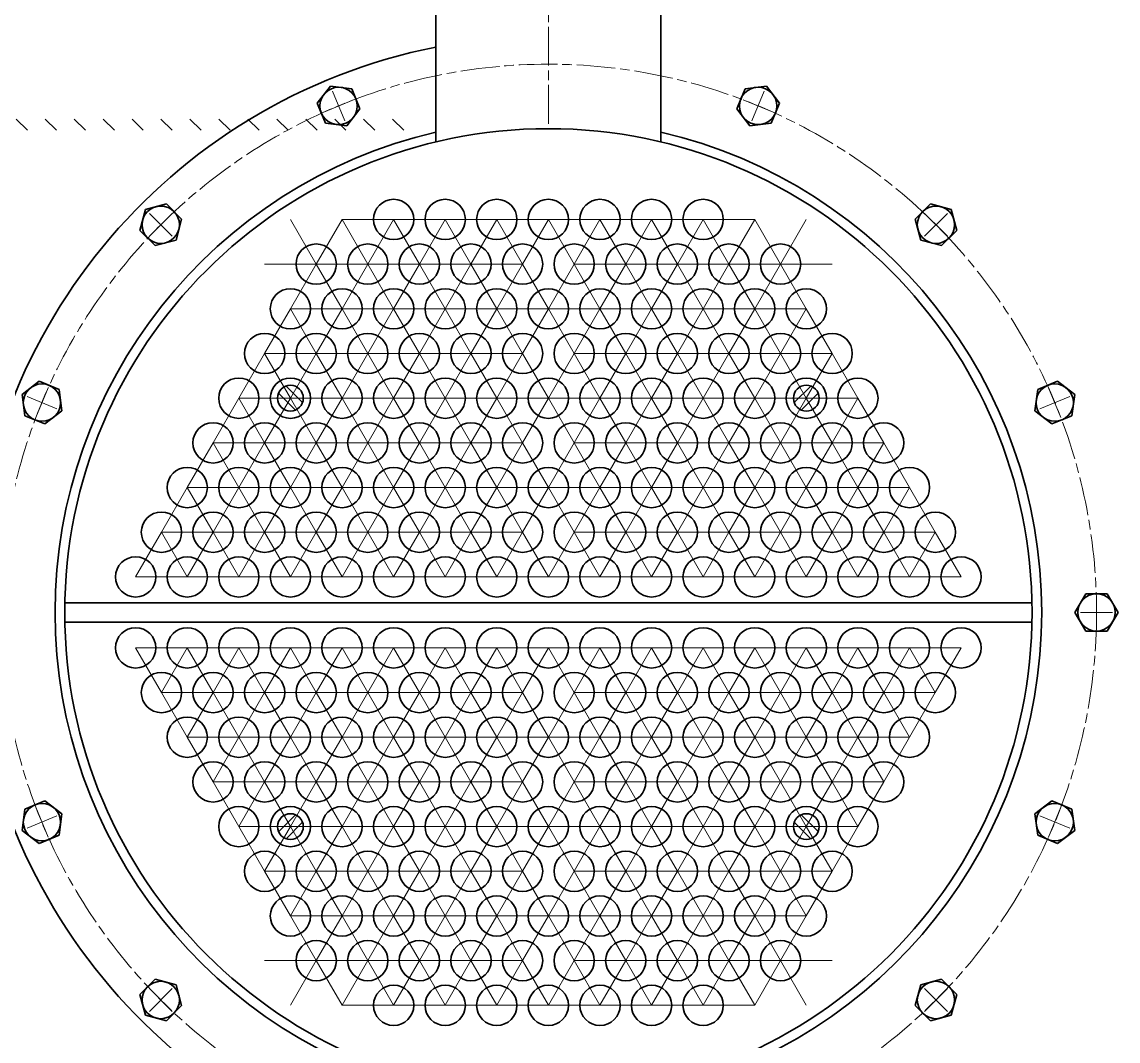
# Model space of a CAD drawing. Header units: millimetres. Extents: x 808 to 6798, y 610 to 4810.
# Drawn here: x 4549 to 5229, y 3587 to 4219 of the extents above; entities that cross this region are included whole.
import ezdxf

# ---------------------------------------------------------------- set-up
doc = ezdxf.new("R2010")
doc.units = ezdxf.units.MM
doc.linetypes.add('ACAD_ISO08W100', pattern=[36, 24, -3, 6, -3])
for name, color, linetype, lineweight in [('中心线', 7, 'ACAD_ISO08W100', 15), ('剖面线', 7, 'Continuous', 15), ('粗实线', 7, 'Continuous', 35), ('细实线', 1, 'Continuous', 9)]:
    doc.layers.add(name, color=color, linetype=linetype, lineweight=lineweight)

msp = doc.modelspace()

# ---------------------------------------------------------------- hatches: boundary and pattern name
at = {"layer": '剖面线'}
h = msp.add_hatch(dxfattribs=at)
h.set_pattern_fill('ANSI31', color=256, scale=4, style=0)
h.set_pattern_definition([(135, (6113.852, -1737.78), (8.980256, 8.980256), [])])
edge = h.paths.add_edge_path()
edge.add_line((4788.00218, 4159.22015), (3725.44538, 4159.22015))
edge.add_line((2084.85218, 4159.22015), (2084.85218, 4152.22015))
edge.add_line((2047.85218, 4152.22015), (2208.50058, 4152.22015))
edge.add_line((4788.00218, 4152.22015), (4788.00218, 4159.22015))
h = msp.add_hatch(dxfattribs=at)
h.set_pattern_fill('ANSI31', color=256, scale=2, style=0)
h.set_pattern_definition([(315, (2608.779, 5379.1214), (-4.490128, -4.490128), [])])
edge = h.paths.add_edge_path()
edge.add_arc((4715.46319, 3986.07137), 8, 0, 360)
h = msp.add_hatch(dxfattribs=at)
h.set_pattern_fill('ANSI31', color=256, scale=2, style=0)
h.set_pattern_definition([(225, (7142.147, 5379.1214), (4.490128, -4.490128), [])])
edge = h.paths.add_edge_path()
edge.add_arc((5035.46319, 3986.07137), 8, 0, 360)
h = msp.add_hatch(dxfattribs=at)
h.set_pattern_fill('ANSI31', color=256, scale=2, style=0)
h.set_pattern_definition([(45, (2608.779, 2327.319), (-4.490128, 4.490128), [])])
edge = h.paths.add_edge_path()
edge.add_arc((4715.46319, 3720.36886), 8, 0, 360)
h = msp.add_hatch(dxfattribs=at)
h.set_pattern_fill('ANSI31', color=256, scale=2, style=0)
h.set_pattern_definition([(135, (7142.147, 2327.319), (4.490128, 4.490128), [])])
edge = h.paths.add_edge_path()
edge.add_arc((5035.46319, 3720.36886), 8, 0, 360)

# ---------------------------------------------------------------- linework, layer by layer
at = {"layer": '中心线'}
for p, q in [((4875.46319, 4360.32007), (4875.46319, 4153.22012)), ((4741.52399, 4176.57795), (4749.17766, 4158.10036)), ((4741.52399, 4176.57795), (4749.17766, 4158.10036)), ((5009.40239, 4176.57795), (5001.74872, 4158.10036)), ((5009.40239, 4176.57795), (5001.74872, 4158.10036)), ((4754.58962, 4171.16599), (4736.11203, 4163.51232)), ((4754.58962, 4171.16599), (4736.11203, 4163.51232)), ((5014.81435, 4163.51232), (4996.33676, 4171.16599)), ((5014.81435, 4163.51232), (4996.33676, 4171.16599)), ((4627.97581, 4100.70749), (4642.11795, 4086.56535)), ((4642.11795, 4100.70749), (4627.97581, 4086.56535)), ((4627.97581, 4100.70749), (4642.11795, 4086.56535)), ((4642.11795, 4100.70749), (4627.97581, 4086.56535)), ((5122.95056, 4100.70749), (5108.80843, 4086.56535)), ((5122.95056, 4086.56535), (5108.80843, 4100.70749)), ((5122.95056, 4100.70749), (5108.80843, 4086.56535)), ((5122.95056, 4086.56535), (5108.80843, 4100.70749)), ((4565.17098, 3992.57128), (4557.51731, 3974.09369)), ((4565.17098, 3992.57128), (4557.51731, 3974.09369)), ((5193.40906, 3974.09369), (5185.75539, 3992.57128)), ((5193.40906, 3974.09369), (5185.75539, 3992.57128)), ((4552.10535, 3987.15932), (4570.58294, 3979.50565)), ((4552.10535, 3987.15932), (4570.58294, 3979.50565)), ((5198.82102, 3987.15932), (5180.34343, 3979.50565)), ((5198.82102, 3987.15932), (5180.34343, 3979.50565)), ((5215.46319, 3843.22012), (5215.46319, 3863.22012)), ((5215.46319, 3843.22012), (5215.46319, 3863.22012)), ((5225.46319, 3853.22012), (5205.46319, 3853.22012)), ((5225.46319, 3853.22012), (5205.46319, 3853.22012)), ((4552.10535, 3719.28092), (4570.58294, 3726.93458)), ((4552.10535, 3719.28092), (4570.58294, 3726.93458)), ((4557.51731, 3732.34654), (4565.17098, 3713.86895)), ((4557.51731, 3732.34654), (4565.17098, 3713.86895)), ((5198.82102, 3719.28092), (5180.34343, 3726.93458)), ((5198.82102, 3719.28092), (5180.34343, 3726.93458)), ((5185.75539, 3713.86895), (5193.40906, 3732.34654)), ((5185.75539, 3713.86895), (5193.40906, 3732.34654)), ((4627.97581, 3605.73274), (4642.11795, 3619.87488)), ((4627.97581, 3619.87488), (4642.11795, 3605.73274)), ((4627.97581, 3605.73274), (4642.11795, 3619.87488)), ((4627.97581, 3619.87488), (4642.11795, 3605.73274)), ((5122.95056, 3605.73274), (5108.80843, 3619.87488)), ((5108.80843, 3605.73274), (5122.95056, 3619.87488)), ((5122.95056, 3605.73274), (5108.80843, 3619.87488)), ((5108.80843, 3605.73274), (5122.95056, 3619.87488))]:
    msp.add_line(p, q, dxfattribs=at)
msp.add_circle((4875.46319, 3853.22012), 340, dxfattribs=at)
at = {"layer": '粗实线'}
for p, q in [((4805.61319, 4339.22012), (4805.61319, 4144.97511)), ((4945.31319, 4144.97511), (4945.31319, 4339.22012)), ((4740.23243, 4179.69605), (4732.09025, 4169.08495)), ((4740.23243, 4179.69605), (4732.09025, 4169.08495)), ((4753.49301, 4177.95026), (4740.23243, 4179.69605)), ((4753.49301, 4177.95026), (4740.23243, 4179.69605)), ((4758.6114, 4165.59337), (4753.49301, 4177.95026)), ((4758.6114, 4165.59337), (4753.49301, 4177.95026)), ((4997.43337, 4177.95026), (4992.31498, 4165.59337)), ((4997.43337, 4177.95026), (4992.31498, 4165.59337)), ((5010.69395, 4179.69605), (4997.43337, 4177.95026)), ((5010.69395, 4179.69605), (4997.43337, 4177.95026)), ((5018.83613, 4169.08495), (5010.69395, 4179.69605)), ((5018.83613, 4169.08495), (5010.69395, 4179.69605)), ((4732.09025, 4169.08495), (4737.20864, 4156.72806)), ((4732.09025, 4169.08495), (4737.20864, 4156.72806)), ((5013.71774, 4156.72806), (5018.83613, 4169.08495)), ((5013.71774, 4156.72806), (5018.83613, 4169.08495)), ((4750.46921, 4154.98227), (4758.6114, 4165.59337)), ((4750.46921, 4154.98227), (4758.6114, 4165.59337)), ((4992.31498, 4165.59337), (5000.45716, 4154.98227)), ((4992.31498, 4165.59337), (5000.45716, 4154.98227)), ((4737.20864, 4156.72806), (4750.46921, 4154.98227)), ((4737.20864, 4156.72806), (4750.46921, 4154.98227)), ((5000.45716, 4154.98227), (5013.71774, 4156.72806)), ((5000.45716, 4154.98227), (5013.71774, 4156.72806)), ((4625.58933, 4103.09398), (4622.12762, 4090.17472)), ((4625.58933, 4103.09398), (4622.12762, 4090.17472)), ((4638.50859, 4106.55568), (4625.58933, 4103.09398)), ((4638.50859, 4106.55568), (4625.58933, 4103.09398)), ((4647.96614, 4097.09813), (4638.50859, 4106.55568)), ((4647.96614, 4097.09813), (4638.50859, 4106.55568)), ((5112.41779, 4106.55568), (5102.96024, 4097.09813)), ((5112.41779, 4106.55568), (5102.96024, 4097.09813)), ((5125.33705, 4103.09398), (5112.41779, 4106.55568)), ((5125.33705, 4103.09398), (5112.41779, 4106.55568)), ((5128.79875, 4090.17472), (5125.33705, 4103.09398)), ((5128.79875, 4090.17472), (5125.33705, 4103.09398)), ((4644.50444, 4084.17887), (4647.96614, 4097.09813)), ((4644.50444, 4084.17887), (4647.96614, 4097.09813)), ((5102.96024, 4097.09813), (5106.42194, 4084.17887)), ((5102.96024, 4097.09813), (5106.42194, 4084.17887)), ((4622.12762, 4090.17472), (4631.58518, 4080.71716)), ((4622.12762, 4090.17472), (4631.58518, 4080.71716)), ((5119.3412, 4080.71716), (5128.79875, 4090.17472)), ((5119.3412, 4080.71716), (5128.79875, 4090.17472)), ((4631.58518, 4080.71716), (4644.50444, 4084.17887)), ((4631.58518, 4080.71716), (4644.50444, 4084.17887)), ((5106.42194, 4084.17887), (5119.3412, 4080.71716)), ((5106.42194, 4084.17887), (5119.3412, 4080.71716)), ((4559.59836, 3996.59306), (4548.98726, 3988.45087)), ((4559.59836, 3996.59306), (4548.98726, 3988.45087)), ((4571.95525, 3991.47467), (4559.59836, 3996.59306)), ((4571.95525, 3991.47467), (4559.59836, 3996.59306)), ((4573.70104, 3978.21409), (4571.95525, 3991.47467)), ((4573.70104, 3978.21409), (4571.95525, 3991.47467)), ((5178.97113, 3991.47467), (5177.22534, 3978.21409)), ((5178.97113, 3991.47467), (5177.22534, 3978.21409)), ((5191.32802, 3996.59306), (5178.97113, 3991.47467)), ((5191.32802, 3996.59306), (5178.97113, 3991.47467)), ((5201.93912, 3988.45087), (5191.32802, 3996.59306)), ((5201.93912, 3988.45087), (5191.32802, 3996.59306)), ((4548.98726, 3988.45087), (4550.73305, 3975.1903)), ((4548.98726, 3988.45087), (4550.73305, 3975.1903)), ((5200.19333, 3975.1903), (5201.93912, 3988.45087)), ((5200.19333, 3975.1903), (5201.93912, 3988.45087)), ((4563.08993, 3970.07191), (4573.70104, 3978.21409)), ((4563.08993, 3970.07191), (4573.70104, 3978.21409)), ((5177.22534, 3978.21409), (5187.83644, 3970.07191)), ((5177.22534, 3978.21409), (5187.83644, 3970.07191)), ((4550.73305, 3975.1903), (4563.08993, 3970.07191)), ((4550.73305, 3975.1903), (4563.08993, 3970.07191)), ((5187.83644, 3970.07191), (5200.19333, 3975.1903)), ((5187.83644, 3970.07191), (5200.19333, 3975.1903)), ((5208.77569, 3864.80321), (5202.08819, 3853.22012)), ((5208.77569, 3864.80321), (5202.08819, 3853.22012)), ((5222.15069, 3864.80321), (5208.77569, 3864.80321)), ((5222.15069, 3864.80321), (5208.77569, 3864.80321)), ((5228.83819, 3853.22012), (5222.15069, 3864.80321)), ((5228.83819, 3853.22012), (5222.15069, 3864.80321)), ((4575.52319, 3859.22012), (5175.40318, 3859.22012)), ((5202.08819, 3853.22012), (5208.77569, 3841.63703)), ((5202.08819, 3853.22012), (5208.77569, 3841.63703)), ((5222.15069, 3841.63703), (5228.83819, 3853.22012)), ((5222.15069, 3841.63703), (5228.83819, 3853.22012)), ((5175.40318, 3847.22012), (4575.52319, 3847.22012)), ((5208.77569, 3841.63703), (5222.15069, 3841.63703)), ((5208.77569, 3841.63703), (5222.15069, 3841.63703)), ((4563.08993, 3736.36832), (4550.73305, 3731.24993)), ((4563.08993, 3736.36832), (4550.73305, 3731.24993)), ((4573.70104, 3728.22614), (4563.08993, 3736.36832)), ((4573.70104, 3728.22614), (4563.08993, 3736.36832)), ((5187.83644, 3736.36832), (5177.22534, 3728.22614)), ((5187.83644, 3736.36832), (5177.22534, 3728.22614)), ((5200.19333, 3731.24993), (5187.83644, 3736.36832)), ((5200.19333, 3731.24993), (5187.83644, 3736.36832)), ((4550.73305, 3731.24993), (4548.98726, 3717.98936)), ((4550.73305, 3731.24993), (4548.98726, 3717.98936)), ((4571.95525, 3714.96557), (4573.70104, 3728.22614)), ((4571.95525, 3714.96557), (4573.70104, 3728.22614)), ((5177.22534, 3728.22614), (5178.97113, 3714.96557)), ((5177.22534, 3728.22614), (5178.97113, 3714.96557)), ((5201.93912, 3717.98936), (5200.19333, 3731.24993)), ((5201.93912, 3717.98936), (5200.19333, 3731.24993)), ((4548.98726, 3717.98936), (4559.59836, 3709.84717)), ((4548.98726, 3717.98936), (4559.59836, 3709.84717)), ((4559.59836, 3709.84717), (4571.95525, 3714.96557)), ((4559.59836, 3709.84717), (4571.95525, 3714.96557)), ((5178.97113, 3714.96557), (5191.32802, 3709.84717)), ((5178.97113, 3714.96557), (5191.32802, 3709.84717)), ((5191.32802, 3709.84717), (5201.93912, 3717.98936)), ((5191.32802, 3709.84717), (5201.93912, 3717.98936)), ((4631.58518, 3625.72307), (4622.12762, 3616.26552)), ((4631.58518, 3625.72307), (4622.12762, 3616.26552)), ((4644.50444, 3622.26136), (4631.58518, 3625.72307)), ((4644.50444, 3622.26136), (4631.58518, 3625.72307)), ((5119.3412, 3625.72307), (5106.42194, 3622.26136)), ((5119.3412, 3625.72307), (5106.42194, 3622.26136)), ((5128.79875, 3616.26552), (5119.3412, 3625.72307)), ((5128.79875, 3616.26552), (5119.3412, 3625.72307)), ((4647.96614, 3609.34211), (4644.50444, 3622.26136)), ((4647.96614, 3609.34211), (4644.50444, 3622.26136)), ((5106.42194, 3622.26136), (5102.96024, 3609.34211)), ((5106.42194, 3622.26136), (5102.96024, 3609.34211)), ((4622.12762, 3616.26552), (4625.58933, 3603.34626)), ((4622.12762, 3616.26552), (4625.58933, 3603.34626)), ((5125.33705, 3603.34626), (5128.79875, 3616.26552)), ((5125.33705, 3603.34626), (5128.79875, 3616.26552)), ((4638.50859, 3599.88455), (4647.96614, 3609.34211)), ((4638.50859, 3599.88455), (4647.96614, 3609.34211)), ((5102.96024, 3609.34211), (5112.41779, 3599.88455)), ((5102.96024, 3609.34211), (5112.41779, 3599.88455)), ((4625.58933, 3603.34626), (4638.50859, 3599.88455)), ((4625.58933, 3603.34626), (4638.50859, 3599.88455)), ((5112.41779, 3599.88455), (5125.33705, 3603.34626)), ((5112.41779, 3599.88455), (5125.33705, 3603.34626))]:
    msp.add_line(p, q, dxfattribs=at)
for centre, radius in [((4745.35082, 4167.33916), 11.58309), ((4745.35082, 4167.33916), 11.58309), ((5005.57555, 4167.33916), 11.58309), ((5005.57555, 4167.33916), 11.58309), ((4875.46319, 3853.22012), 300), ((4779.46319, 4096.92262), 12.5), ((4811.46319, 4096.92262), 12.5), ((4843.46319, 4096.92262), 12.5), ((4875.46319, 4096.92262), 12.5), ((4907.46319, 4096.92262), 12.5), ((4939.46319, 4096.92262), 12.5), ((4971.46319, 4096.92262), 12.5), ((4635.04688, 4093.63642), 11.58309), ((4635.04688, 4093.63642), 11.58309), ((5115.87949, 4093.63642), 11.58309), ((5115.87949, 4093.63642), 11.58309), ((4731.46319, 4069.20981), 12.5), ((4763.46319, 4069.20981), 12.5), ((4795.46319, 4069.20981), 12.5), ((4827.46319, 4069.20981), 12.5), ((4859.46319, 4069.20981), 12.5), ((4891.46319, 4069.20981), 12.5), ((4923.46319, 4069.20981), 12.5), ((4955.46319, 4069.20981), 12.5), ((4987.46319, 4069.20981), 12.5), ((5019.46319, 4069.20981), 12.5), ((4715.46319, 4041.49699), 12.5), ((4747.46319, 4041.49699), 12.5), ((4779.46319, 4041.49699), 12.5), ((4811.46319, 4041.49699), 12.5), ((4843.46319, 4041.49699), 12.5), ((4875.46319, 4041.49699), 12.5), ((4907.46319, 4041.49699), 12.5), ((4939.46319, 4041.49699), 12.5), ((4971.46319, 4041.49699), 12.5), ((5003.46319, 4041.49699), 12.5), ((5035.46319, 4041.49699), 12.5), ((4699.46319, 4013.78418), 12.5), ((4731.46319, 4013.78418), 12.5), ((4763.46319, 4013.78418), 12.5), ((4795.46319, 4013.78418), 12.5), ((4827.46319, 4013.78418), 12.5), ((4859.46319, 4013.78418), 12.5), ((4891.46319, 4013.78418), 12.5), ((4923.46319, 4013.78418), 12.5), ((4955.46319, 4013.78418), 12.5), ((4987.46319, 4013.78418), 12.5), ((5019.46319, 4013.78418), 12.5), ((5051.46319, 4013.78418), 12.5), ((4683.46319, 3986.07137), 12.5), ((4715.46319, 3986.07137), 12.5), ((4747.46319, 3986.07137), 12.5), ((4779.46319, 3986.07137), 12.5), ((4811.46319, 3986.07137), 12.5), ((4843.46319, 3986.07137), 12.5), ((4875.46319, 3986.07137), 12.5), ((4907.46319, 3986.07137), 12.5), ((4939.46319, 3986.07137), 12.5), ((4971.46319, 3986.07137), 12.5), ((5003.46319, 3986.07137), 12.5), ((5035.46319, 3986.07137), 12.5), ((5067.46319, 3986.07137), 12.5), ((4561.34415, 3983.33248), 11.58309), ((4561.34415, 3983.33248), 11.58309), ((4715.46319, 3986.07137), 8), ((5035.46319, 3986.07137), 8), ((5189.58223, 3983.33248), 11.58309), ((5189.58223, 3983.33248), 11.58309), ((4667.46319, 3958.35856), 12.5), ((4699.46319, 3958.35856), 12.5), ((4731.46319, 3958.35856), 12.5), ((4763.46319, 3958.35856), 12.5), ((4795.46319, 3958.35856), 12.5), ((4827.46319, 3958.35856), 12.5), ((4859.46319, 3958.35856), 12.5), ((4891.46319, 3958.35856), 12.5), ((4923.46319, 3958.35856), 12.5), ((4955.46319, 3958.35856), 12.5), ((4987.46319, 3958.35856), 12.5), ((5019.46319, 3958.35856), 12.5), ((5051.46319, 3958.35856), 12.5), ((5083.46319, 3958.35856), 12.5), ((4651.46319, 3930.64574), 12.5), ((4683.46319, 3930.64574), 12.5), ((4715.46319, 3930.64574), 12.5), ((4747.46319, 3930.64574), 12.5), ((4779.46319, 3930.64574), 12.5), ((4811.46319, 3930.64574), 12.5), ((4843.46319, 3930.64574), 12.5), ((4875.46319, 3930.64574), 12.5), ((4907.46319, 3930.64574), 12.5), ((4939.46319, 3930.64574), 12.5), ((4971.46319, 3930.64574), 12.5), ((5003.46319, 3930.64574), 12.5), ((5035.46319, 3930.64574), 12.5), ((5067.46319, 3930.64574), 12.5), ((5099.46319, 3930.64574), 12.5), ((4635.46319, 3902.93293), 12.5), ((4667.46319, 3902.93293), 12.5), ((4699.46319, 3902.93293), 12.5), ((4731.46319, 3902.93293), 12.5), ((4763.46319, 3902.93293), 12.5), ((4795.46319, 3902.93293), 12.5), ((4827.46319, 3902.93293), 12.5), ((4859.46319, 3902.93293), 12.5), ((4891.46319, 3902.93293), 12.5), ((4923.46319, 3902.93293), 12.5), ((4955.46319, 3902.93293), 12.5), ((4987.46319, 3902.93293), 12.5), ((5019.46319, 3902.93293), 12.5), ((5051.46319, 3902.93293), 12.5), ((5083.46319, 3902.93293), 12.5), ((5115.46319, 3902.93293), 12.5), ((4619.46319, 3875.22012), 12.5), ((4651.46319, 3875.22012), 12.5), ((4683.46319, 3875.22012), 12.5), ((4715.46319, 3875.22012), 12.5), ((4747.46319, 3875.22012), 12.5), ((4779.46319, 3875.22012), 12.5), ((4811.46319, 3875.22012), 12.5), ((4843.46319, 3875.22012), 12.5), ((4875.46319, 3875.22012), 12.5), ((4907.46319, 3875.22012), 12.5), ((4939.46319, 3875.22012), 12.5), ((4971.46319, 3875.22012), 12.5), ((5003.46319, 3875.22012), 12.5), ((5035.46319, 3875.22012), 12.5), ((5067.46319, 3875.22012), 12.5), ((5099.46319, 3875.22012), 12.5), ((5131.46319, 3875.22012), 12.5), ((5215.46319, 3853.22012), 11.58309), ((5215.46319, 3853.22012), 11.58309), ((4619.46319, 3831.22012), 12.5), ((4651.46319, 3831.22012), 12.5), ((4683.46319, 3831.22012), 12.5), ((4715.46319, 3831.22012), 12.5), ((4747.46319, 3831.22012), 12.5), ((4779.46319, 3831.22012), 12.5), ((4811.46319, 3831.22012), 12.5), ((4843.46319, 3831.22012), 12.5), ((4875.46319, 3831.22012), 12.5), ((4907.46319, 3831.22012), 12.5), ((4939.46319, 3831.22012), 12.5), ((4971.46319, 3831.22012), 12.5), ((5003.46319, 3831.22012), 12.5), ((5035.46319, 3831.22012), 12.5), ((5067.46319, 3831.22012), 12.5), ((5099.46319, 3831.22012), 12.5), ((5131.46319, 3831.22012), 12.5), ((4635.46319, 3803.5073), 12.5), ((4667.46319, 3803.5073), 12.5), ((4699.46319, 3803.5073), 12.5), ((4731.46319, 3803.5073), 12.5), ((4763.46319, 3803.5073), 12.5), ((4795.46319, 3803.5073), 12.5), ((4827.46319, 3803.5073), 12.5), ((4859.46319, 3803.5073), 12.5), ((4891.46319, 3803.5073), 12.5), ((4923.46319, 3803.5073), 12.5), ((4955.46319, 3803.5073), 12.5), ((4987.46319, 3803.5073), 12.5), ((5019.46319, 3803.5073), 12.5), ((5051.46319, 3803.5073), 12.5), ((5083.46319, 3803.5073), 12.5), ((5115.46319, 3803.5073), 12.5), ((4651.46319, 3775.79449), 12.5), ((4683.46319, 3775.79449), 12.5), ((4715.46319, 3775.79449), 12.5), ((4747.46319, 3775.79449), 12.5), ((4779.46319, 3775.79449), 12.5), ((4811.46319, 3775.79449), 12.5), ((4843.46319, 3775.79449), 12.5), ((4875.46319, 3775.79449), 12.5), ((4907.46319, 3775.79449), 12.5), ((4939.46319, 3775.79449), 12.5), ((4971.46319, 3775.79449), 12.5), ((5003.46319, 3775.79449), 12.5), ((5035.46319, 3775.79449), 12.5), ((5067.46319, 3775.79449), 12.5), ((5099.46319, 3775.79449), 12.5), ((4667.46319, 3748.08168), 12.5), ((4699.46319, 3748.08168), 12.5), ((4731.46319, 3748.08168), 12.5), ((4763.46319, 3748.08168), 12.5), ((4795.46319, 3748.08168), 12.5), ((4827.46319, 3748.08168), 12.5), ((4859.46319, 3748.08168), 12.5), ((4891.46319, 3748.08168), 12.5), ((4923.46319, 3748.08168), 12.5), ((4955.46319, 3748.08168), 12.5), ((4987.46319, 3748.08168), 12.5), ((5019.46319, 3748.08168), 12.5), ((5051.46319, 3748.08168), 12.5), ((5083.46319, 3748.08168), 12.5), ((4561.34415, 3723.10775), 11.58309), ((4561.34415, 3723.10775), 11.58309), ((4683.46319, 3720.36886), 12.5), ((4715.46319, 3720.36886), 12.5), ((4747.46319, 3720.36886), 12.5), ((4779.46319, 3720.36886), 12.5), ((4811.46319, 3720.36886), 12.5), ((4843.46319, 3720.36886), 12.5), ((4875.46319, 3720.36886), 12.5), ((4907.46319, 3720.36886), 12.5), ((4939.46319, 3720.36886), 12.5), ((4971.46319, 3720.36886), 12.5), ((5003.46319, 3720.36886), 12.5), ((5035.46319, 3720.36886), 12.5), ((5067.46319, 3720.36886), 12.5), ((5189.58223, 3723.10775), 11.58309), ((5189.58223, 3723.10775), 11.58309), ((4715.46319, 3720.36886), 8), ((5035.46319, 3720.36886), 8), ((4699.46319, 3692.65605), 12.5), ((4731.46319, 3692.65605), 12.5), ((4763.46319, 3692.65605), 12.5), ((4795.46319, 3692.65605), 12.5), ((4827.46319, 3692.65605), 12.5), ((4859.46319, 3692.65605), 12.5), ((4891.46319, 3692.65605), 12.5), ((4923.46319, 3692.65605), 12.5), ((4955.46319, 3692.65605), 12.5), ((4987.46319, 3692.65605), 12.5), ((5019.46319, 3692.65605), 12.5), ((5051.46319, 3692.65605), 12.5), ((4715.46319, 3664.94324), 12.5), ((4747.46319, 3664.94324), 12.5), ((4779.46319, 3664.94324), 12.5), ((4811.46319, 3664.94324), 12.5), ((4843.46319, 3664.94324), 12.5), ((4875.46319, 3664.94324), 12.5), ((4907.46319, 3664.94324), 12.5), ((4939.46319, 3664.94324), 12.5), ((4971.46319, 3664.94324), 12.5), ((5003.46319, 3664.94324), 12.5), ((5035.46319, 3664.94324), 12.5), ((4731.46319, 3637.23043), 12.5), ((4763.46319, 3637.23043), 12.5), ((4795.46319, 3637.23043), 12.5), ((4827.46319, 3637.23043), 12.5), ((4859.46319, 3637.23043), 12.5), ((4891.46319, 3637.23043), 12.5), ((4923.46319, 3637.23043), 12.5), ((4955.46319, 3637.23043), 12.5), ((4987.46319, 3637.23043), 12.5), ((5019.46319, 3637.23043), 12.5), ((4635.04688, 3612.80381), 11.58309), ((4635.04688, 3612.80381), 11.58309), ((5115.87949, 3612.80381), 11.58309), ((5115.87949, 3612.80381), 11.58309), ((4779.46319, 3609.51761), 12.5), ((4811.46319, 3609.51761), 12.5), ((4843.46319, 3609.51761), 12.5), ((4875.46319, 3609.51761), 12.5), ((4907.46319, 3609.51761), 12.5), ((4939.46319, 3609.51761), 12.5), ((4971.46319, 3609.51761), 12.5)]:
    msp.add_circle(centre, radius, dxfattribs=at)
for radius, start, end in [(357.5, 101.26719262, 258.73280738), (306, 103.19512155, 256.80487845), (306, 283.19512155, 76.80487845)]:
    msp.add_arc((4875.46319, 3853.22012), radius, start, end, dxfattribs=at)
at = {"layer": '细实线'}
for p, q in [((4731.46319, 4069.20981), (4715.46319, 4096.92262)), ((4747.46319, 4096.92262), (4731.46319, 4069.20981)), ((4763.46319, 4069.20981), (4747.46319, 4096.92262)), ((4747.46319, 4096.92262), (4779.46319, 4096.92262)), ((4779.46319, 4096.92262), (4763.46319, 4069.20981)), ((4795.46319, 4069.20981), (4779.46319, 4096.92262)), ((4779.46319, 4096.92262), (4811.46319, 4096.92262)), ((4811.46319, 4096.92262), (4795.46319, 4069.20981)), ((4827.46319, 4069.20981), (4811.46319, 4096.92262)), ((4811.46319, 4096.92262), (4843.46319, 4096.92262)), ((4843.46319, 4096.92262), (4827.46319, 4069.20981)), ((4859.46319, 4069.20981), (4843.46319, 4096.92262)), ((4843.46319, 4096.92262), (4875.46319, 4096.92262)), ((4875.46319, 4096.92262), (4859.46319, 4069.20981)), ((4875.46319, 4096.92262), (4891.46319, 4069.20981)), ((4907.46319, 4096.92262), (4875.46319, 4096.92262)), ((4891.46319, 4069.20981), (4907.46319, 4096.92262)), ((4907.46319, 4096.92262), (4923.46319, 4069.20981)), ((4939.46319, 4096.92262), (4907.46319, 4096.92262)), ((4923.46319, 4069.20981), (4939.46319, 4096.92262)), ((4939.46319, 4096.92262), (4955.46319, 4069.20981)), ((4971.46319, 4096.92262), (4939.46319, 4096.92262)), ((4955.46319, 4069.20981), (4971.46319, 4096.92262)), ((4971.46319, 4096.92262), (4987.46319, 4069.20981)), ((5003.46319, 4096.92262), (4971.46319, 4096.92262)), ((4987.46319, 4069.20981), (5003.46319, 4096.92262)), ((5003.46319, 4096.92262), (5019.46319, 4069.20981)), ((5019.46319, 4069.20981), (5035.46319, 4096.92262)), ((4699.46319, 4069.20981), (4731.46319, 4069.20981)), ((4731.46319, 4069.20981), (4715.46319, 4041.49699)), ((4747.46319, 4041.49699), (4731.46319, 4069.20981)), ((4731.46319, 4069.20981), (4763.46319, 4069.20981)), ((4763.46319, 4069.20981), (4747.46319, 4041.49699)), ((4779.46319, 4041.49699), (4763.46319, 4069.20981)), ((4763.46319, 4069.20981), (4795.46319, 4069.20981)), ((4795.46319, 4069.20981), (4779.46319, 4041.49699)), ((4811.46319, 4041.49699), (4795.46319, 4069.20981)), ((4795.46319, 4069.20981), (4827.46319, 4069.20981)), ((4827.46319, 4069.20981), (4811.46319, 4041.49699)), ((4843.46319, 4041.49699), (4827.46319, 4069.20981)), ((4827.46319, 4069.20981), (4859.46319, 4069.20981)), ((4859.46319, 4069.20981), (4843.46319, 4041.49699)), ((4875.46319, 4041.49699), (4859.46319, 4069.20981)), ((4875.46319, 4041.49699), (4891.46319, 4069.20981)), ((4891.46319, 4069.20981), (4907.46319, 4041.49699)), ((4923.46319, 4069.20981), (4891.46319, 4069.20981)), ((4907.46319, 4041.49699), (4923.46319, 4069.20981)), ((4923.46319, 4069.20981), (4939.46319, 4041.49699)), ((4955.46319, 4069.20981), (4923.46319, 4069.20981)), ((4939.46319, 4041.49699), (4955.46319, 4069.20981)), ((4955.46319, 4069.20981), (4971.46319, 4041.49699)), ((4987.46319, 4069.20981), (4955.46319, 4069.20981)), ((4971.46319, 4041.49699), (4987.46319, 4069.20981)), ((4987.46319, 4069.20981), (5003.46319, 4041.49699)), ((5019.46319, 4069.20981), (4987.46319, 4069.20981)), ((5003.46319, 4041.49699), (5019.46319, 4069.20981)), ((5019.46319, 4069.20981), (5035.46319, 4041.49699)), ((5051.46319, 4069.20981), (5019.46319, 4069.20981)), ((4715.46319, 4041.49699), (4699.46319, 4013.78418)), ((4731.46319, 4013.78418), (4715.46319, 4041.49699)), ((4715.46319, 4041.49699), (4747.46319, 4041.49699)), ((4747.46319, 4041.49699), (4731.46319, 4013.78418)), ((4763.46319, 4013.78418), (4747.46319, 4041.49699)), ((4747.46319, 4041.49699), (4779.46319, 4041.49699)), ((4779.46319, 4041.49699), (4763.46319, 4013.78418)), ((4795.46319, 4013.78418), (4779.46319, 4041.49699)), ((4779.46319, 4041.49699), (4811.46319, 4041.49699)), ((4811.46319, 4041.49699), (4795.46319, 4013.78418)), ((4827.46319, 4013.78418), (4811.46319, 4041.49699)), ((4811.46319, 4041.49699), (4843.46319, 4041.49699)), ((4843.46319, 4041.49699), (4827.46319, 4013.78418)), ((4859.46319, 4013.78418), (4843.46319, 4041.49699)), ((4843.46319, 4041.49699), (4875.46319, 4041.49699)), ((4875.46319, 4041.49699), (4859.46319, 4013.78418)), ((4875.46319, 4041.49699), (4891.46319, 4013.78418)), ((4907.46319, 4041.49699), (4875.46319, 4041.49699)), ((4891.46319, 4013.78418), (4907.46319, 4041.49699)), ((4907.46319, 4041.49699), (4923.46319, 4013.78418)), ((4939.46319, 4041.49699), (4907.46319, 4041.49699)), ((4923.46319, 4013.78418), (4939.46319, 4041.49699)), ((4939.46319, 4041.49699), (4955.46319, 4013.78418)), ((4971.46319, 4041.49699), (4939.46319, 4041.49699)), ((4955.46319, 4013.78418), (4971.46319, 4041.49699)), ((4971.46319, 4041.49699), (4987.46319, 4013.78418)), ((5003.46319, 4041.49699), (4971.46319, 4041.49699)), ((4987.46319, 4013.78418), (5003.46319, 4041.49699)), ((5003.46319, 4041.49699), (5019.46319, 4013.78418)), ((5035.46319, 4041.49699), (5003.46319, 4041.49699)), ((5019.46319, 4013.78418), (5035.46319, 4041.49699)), ((5035.46319, 4041.49699), (5051.46319, 4013.78418)), ((4699.46319, 4013.78418), (4683.46319, 3986.07137)), ((4715.46319, 3986.07137), (4699.46319, 4013.78418)), ((4699.46319, 4013.78418), (4731.46319, 4013.78418)), ((4731.46319, 4013.78418), (4715.46319, 3986.07137)), ((4747.46319, 3986.07137), (4731.46319, 4013.78418)), ((4731.46319, 4013.78418), (4763.46319, 4013.78418)), ((4763.46319, 4013.78418), (4747.46319, 3986.07137)), ((4779.46319, 3986.07137), (4763.46319, 4013.78418)), ((4763.46319, 4013.78418), (4795.46319, 4013.78418)), ((4795.46319, 4013.78418), (4779.46319, 3986.07137)), ((4811.46319, 3986.07137), (4795.46319, 4013.78418)), ((4795.46319, 4013.78418), (4827.46319, 4013.78418)), ((4827.46319, 4013.78418), (4811.46319, 3986.07137)), ((4843.46319, 3986.07137), (4827.46319, 4013.78418)), ((4827.46319, 4013.78418), (4859.46319, 4013.78418)), ((4859.46319, 4013.78418), (4843.46319, 3986.07137)), ((4875.46319, 3986.07137), (4859.46319, 4013.78418)), ((4875.46319, 3986.07137), (4891.46319, 4013.78418)), ((4891.46319, 4013.78418), (4907.46319, 3986.07137)), ((4923.46319, 4013.78418), (4891.46319, 4013.78418)), ((4907.46319, 3986.07137), (4923.46319, 4013.78418)), ((4923.46319, 4013.78418), (4939.46319, 3986.07137)), ((4955.46319, 4013.78418), (4923.46319, 4013.78418)), ((4939.46319, 3986.07137), (4955.46319, 4013.78418)), ((4955.46319, 4013.78418), (4971.46319, 3986.07137)), ((4987.46319, 4013.78418), (4955.46319, 4013.78418)), ((4971.46319, 3986.07137), (4987.46319, 4013.78418)), ((4987.46319, 4013.78418), (5003.46319, 3986.07137)), ((5019.46319, 4013.78418), (4987.46319, 4013.78418)), ((5003.46319, 3986.07137), (5019.46319, 4013.78418)), ((5019.46319, 4013.78418), (5035.46319, 3986.07137)), ((5051.46319, 4013.78418), (5019.46319, 4013.78418)), ((5035.46319, 3986.07137), (5051.46319, 4013.78418)), ((5051.46319, 4013.78418), (5067.46319, 3986.07137)), ((4683.46319, 3986.07137), (4667.46319, 3958.35856)), ((4699.46319, 3958.35856), (4683.46319, 3986.07137)), ((4683.46319, 3986.07137), (4715.46319, 3986.07137)), ((4715.46319, 3986.07137), (4699.46319, 3958.35856)), ((4731.46319, 3958.35856), (4715.46319, 3986.07137)), ((4715.46319, 3986.07137), (4747.46319, 3986.07137)), ((4747.46319, 3986.07137), (4731.46319, 3958.35856)), ((4763.46319, 3958.35856), (4747.46319, 3986.07137)), ((4747.46319, 3986.07137), (4779.46319, 3986.07137)), ((4779.46319, 3986.07137), (4763.46319, 3958.35856)), ((4795.46319, 3958.35856), (4779.46319, 3986.07137)), ((4779.46319, 3986.07137), (4811.46319, 3986.07137)), ((4811.46319, 3986.07137), (4795.46319, 3958.35856)), ((4827.46319, 3958.35856), (4811.46319, 3986.07137)), ((4811.46319, 3986.07137), (4843.46319, 3986.07137)), ((4843.46319, 3986.07137), (4827.46319, 3958.35856)), ((4859.46319, 3958.35856), (4843.46319, 3986.07137)), ((4843.46319, 3986.07137), (4875.46319, 3986.07137)), ((4875.46319, 3986.07137), (4859.46319, 3958.35856)), ((4875.46319, 3986.07137), (4891.46319, 3958.35856)), ((4907.46319, 3986.07137), (4875.46319, 3986.07137)), ((4891.46319, 3958.35856), (4907.46319, 3986.07137)), ((4907.46319, 3986.07137), (4923.46319, 3958.35856)), ((4939.46319, 3986.07137), (4907.46319, 3986.07137)), ((4923.46319, 3958.35856), (4939.46319, 3986.07137)), ((4939.46319, 3986.07137), (4955.46319, 3958.35856)), ((4971.46319, 3986.07137), (4939.46319, 3986.07137)), ((4955.46319, 3958.35856), (4971.46319, 3986.07137)), ((4971.46319, 3986.07137), (4987.46319, 3958.35856)), ((5003.46319, 3986.07137), (4971.46319, 3986.07137)), ((4987.46319, 3958.35856), (5003.46319, 3986.07137)), ((5003.46319, 3986.07137), (5019.46319, 3958.35856)), ((5035.46319, 3986.07137), (5003.46319, 3986.07137)), ((5019.46319, 3958.35856), (5035.46319, 3986.07137)), ((5035.46319, 3986.07137), (5051.46319, 3958.35856)), ((5067.46319, 3986.07137), (5035.46319, 3986.07137)), ((5051.46319, 3958.35856), (5067.46319, 3986.07137)), ((5067.46319, 3986.07137), (5083.46319, 3958.35856)), ((4667.46319, 3958.35856), (4651.46319, 3930.64574)), ((4683.46319, 3930.64574), (4667.46319, 3958.35856)), ((4667.46319, 3958.35856), (4699.46319, 3958.35856)), ((4699.46319, 3958.35856), (4683.46319, 3930.64574)), ((4715.46319, 3930.64574), (4699.46319, 3958.35856)), ((4699.46319, 3958.35856), (4731.46319, 3958.35856)), ((4731.46319, 3958.35856), (4715.46319, 3930.64574)), ((4747.46319, 3930.64574), (4731.46319, 3958.35856)), ((4731.46319, 3958.35856), (4763.46319, 3958.35856)), ((4763.46319, 3958.35856), (4747.46319, 3930.64574)), ((4779.46319, 3930.64574), (4763.46319, 3958.35856)), ((4763.46319, 3958.35856), (4795.46319, 3958.35856)), ((4795.46319, 3958.35856), (4779.46319, 3930.64574)), ((4811.46319, 3930.64574), (4795.46319, 3958.35856)), ((4795.46319, 3958.35856), (4827.46319, 3958.35856)), ((4827.46319, 3958.35856), (4811.46319, 3930.64574)), ((4843.46319, 3930.64574), (4827.46319, 3958.35856)), ((4827.46319, 3958.35856), (4859.46319, 3958.35856)), ((4859.46319, 3958.35856), (4843.46319, 3930.64574)), ((4875.46319, 3930.64574), (4859.46319, 3958.35856)), ((4875.46319, 3930.64574), (4891.46319, 3958.35856)), ((4891.46319, 3958.35856), (4907.46319, 3930.64574)), ((4923.46319, 3958.35856), (4891.46319, 3958.35856)), ((4907.46319, 3930.64574), (4923.46319, 3958.35856)), ((4923.46319, 3958.35856), (4939.46319, 3930.64574)), ((4955.46319, 3958.35856), (4923.46319, 3958.35856)), ((4939.46319, 3930.64574), (4955.46319, 3958.35856)), ((4955.46319, 3958.35856), (4971.46319, 3930.64574)), ((4987.46319, 3958.35856), (4955.46319, 3958.35856)), ((4971.46319, 3930.64574), (4987.46319, 3958.35856)), ((4987.46319, 3958.35856), (5003.46319, 3930.64574)), ((5019.46319, 3958.35856), (4987.46319, 3958.35856)), ((5003.46319, 3930.64574), (5019.46319, 3958.35856)), ((5019.46319, 3958.35856), (5035.46319, 3930.64574)), ((5051.46319, 3958.35856), (5019.46319, 3958.35856)), ((5035.46319, 3930.64574), (5051.46319, 3958.35856)), ((5051.46319, 3958.35856), (5067.46319, 3930.64574)), ((5083.46319, 3958.35856), (5051.46319, 3958.35856)), ((5067.46319, 3930.64574), (5083.46319, 3958.35856)), ((5083.46319, 3958.35856), (5099.46319, 3930.64574)), ((4651.46319, 3930.64574), (4635.46319, 3902.93293)), ((4667.46319, 3902.93293), (4651.46319, 3930.64574)), ((4651.46319, 3930.64574), (4683.46319, 3930.64574)), ((4683.46319, 3930.64574), (4667.46319, 3902.93293)), ((4699.46319, 3902.93293), (4683.46319, 3930.64574)), ((4683.46319, 3930.64574), (4715.46319, 3930.64574)), ((4715.46319, 3930.64574), (4699.46319, 3902.93293)), ((4731.46319, 3902.93293), (4715.46319, 3930.64574)), ((4715.46319, 3930.64574), (4747.46319, 3930.64574)), ((4747.46319, 3930.64574), (4731.46319, 3902.93293)), ((4763.46319, 3902.93293), (4747.46319, 3930.64574)), ((4747.46319, 3930.64574), (4779.46319, 3930.64574)), ((4779.46319, 3930.64574), (4763.46319, 3902.93293)), ((4795.46319, 3902.93293), (4779.46319, 3930.64574)), ((4779.46319, 3930.64574), (4811.46319, 3930.64574)), ((4811.46319, 3930.64574), (4795.46319, 3902.93293)), ((4827.46319, 3902.93293), (4811.46319, 3930.64574)), ((4811.46319, 3930.64574), (4843.46319, 3930.64574)), ((4843.46319, 3930.64574), (4827.46319, 3902.93293)), ((4859.46319, 3902.93293), (4843.46319, 3930.64574)), ((4843.46319, 3930.64574), (4875.46319, 3930.64574)), ((4875.46319, 3930.64574), (4859.46319, 3902.93293)), ((4875.46319, 3930.64574), (4891.46319, 3902.93293)), ((4907.46319, 3930.64574), (4875.46319, 3930.64574)), ((4891.46319, 3902.93293), (4907.46319, 3930.64574)), ((4907.46319, 3930.64574), (4923.46319, 3902.93293)), ((4939.46319, 3930.64574), (4907.46319, 3930.64574)), ((4923.46319, 3902.93293), (4939.46319, 3930.64574)), ((4939.46319, 3930.64574), (4955.46319, 3902.93293)), ((4971.46319, 3930.64574), (4939.46319, 3930.64574)), ((4955.46319, 3902.93293), (4971.46319, 3930.64574)), ((4971.46319, 3930.64574), (4987.46319, 3902.93293)), ((5003.46319, 3930.64574), (4971.46319, 3930.64574)), ((4987.46319, 3902.93293), (5003.46319, 3930.64574)), ((5003.46319, 3930.64574), (5019.46319, 3902.93293)), ((5035.46319, 3930.64574), (5003.46319, 3930.64574)), ((5019.46319, 3902.93293), (5035.46319, 3930.64574)), ((5035.46319, 3930.64574), (5051.46319, 3902.93293)), ((5067.46319, 3930.64574), (5035.46319, 3930.64574)), ((5051.46319, 3902.93293), (5067.46319, 3930.64574)), ((5067.46319, 3930.64574), (5083.46319, 3902.93293)), ((5099.46319, 3930.64574), (5067.46319, 3930.64574)), ((5083.46319, 3902.93293), (5099.46319, 3930.64574)), ((5099.46319, 3930.64574), (5115.46319, 3902.93293)), ((4635.46319, 3902.93293), (4619.46319, 3875.22012)), ((4651.46319, 3875.22012), (4635.46319, 3902.93293)), ((4635.46319, 3902.93293), (4667.46319, 3902.93293)), ((4667.46319, 3902.93293), (4651.46319, 3875.22012)), ((4683.46319, 3875.22012), (4667.46319, 3902.93293)), ((4667.46319, 3902.93293), (4699.46319, 3902.93293)), ((4699.46319, 3902.93293), (4683.46319, 3875.22012)), ((4715.46319, 3875.22012), (4699.46319, 3902.93293)), ((4699.46319, 3902.93293), (4731.46319, 3902.93293)), ((4731.46319, 3902.93293), (4715.46319, 3875.22012)), ((4747.46319, 3875.22012), (4731.46319, 3902.93293)), ((4731.46319, 3902.93293), (4763.46319, 3902.93293)), ((4763.46319, 3902.93293), (4747.46319, 3875.22012)), ((4779.46319, 3875.22012), (4763.46319, 3902.93293)), ((4763.46319, 3902.93293), (4795.46319, 3902.93293)), ((4795.46319, 3902.93293), (4779.46319, 3875.22012)), ((4811.46319, 3875.22012), (4795.46319, 3902.93293)), ((4795.46319, 3902.93293), (4827.46319, 3902.93293)), ((4827.46319, 3902.93293), (4811.46319, 3875.22012)), ((4843.46319, 3875.22012), (4827.46319, 3902.93293)), ((4827.46319, 3902.93293), (4859.46319, 3902.93293)), ((4859.46319, 3902.93293), (4843.46319, 3875.22012)), ((4875.46319, 3875.22012), (4859.46319, 3902.93293)), ((4875.46319, 3875.22012), (4891.46319, 3902.93293)), ((4891.46319, 3902.93293), (4907.46319, 3875.22012)), ((4923.46319, 3902.93293), (4891.46319, 3902.93293)), ((4907.46319, 3875.22012), (4923.46319, 3902.93293)), ((4923.46319, 3902.93293), (4939.46319, 3875.22012)), ((4955.46319, 3902.93293), (4923.46319, 3902.93293)), ((4939.46319, 3875.22012), (4955.46319, 3902.93293)), ((4955.46319, 3902.93293), (4971.46319, 3875.22012)), ((4987.46319, 3902.93293), (4955.46319, 3902.93293)), ((4971.46319, 3875.22012), (4987.46319, 3902.93293)), ((4987.46319, 3902.93293), (5003.46319, 3875.22012)), ((5019.46319, 3902.93293), (4987.46319, 3902.93293)), ((5003.46319, 3875.22012), (5019.46319, 3902.93293)), ((5019.46319, 3902.93293), (5035.46319, 3875.22012)), ((5051.46319, 3902.93293), (5019.46319, 3902.93293)), ((5035.46319, 3875.22012), (5051.46319, 3902.93293)), ((5051.46319, 3902.93293), (5067.46319, 3875.22012)), ((5083.46319, 3902.93293), (5051.46319, 3902.93293)), ((5067.46319, 3875.22012), (5083.46319, 3902.93293)), ((5083.46319, 3902.93293), (5099.46319, 3875.22012)), ((5115.46319, 3902.93293), (5083.46319, 3902.93293)), ((5099.46319, 3875.22012), (5115.46319, 3902.93293)), ((5115.46319, 3902.93293), (5131.46319, 3875.22012)), ((4619.46319, 3875.22012), (4651.46319, 3875.22012)), ((4651.46319, 3875.22012), (4683.46319, 3875.22012)), ((4683.46319, 3875.22012), (4715.46319, 3875.22012)), ((4715.46319, 3875.22012), (4747.46319, 3875.22012)), ((4747.46319, 3875.22012), (4779.46319, 3875.22012)), ((4779.46319, 3875.22012), (4811.46319, 3875.22012)), ((4811.46319, 3875.22012), (4843.46319, 3875.22012)), ((4843.46319, 3875.22012), (4875.46319, 3875.22012)), ((4907.46319, 3875.22012), (4875.46319, 3875.22012)), ((4939.46319, 3875.22012), (4907.46319, 3875.22012)), ((4971.46319, 3875.22012), (4939.46319, 3875.22012)), ((5003.46319, 3875.22012), (4971.46319, 3875.22012)), ((5035.46319, 3875.22012), (5003.46319, 3875.22012)), ((5067.46319, 3875.22012), (5035.46319, 3875.22012)), ((5099.46319, 3875.22012), (5067.46319, 3875.22012)), ((5131.46319, 3875.22012), (5099.46319, 3875.22012)), ((4619.46319, 3831.22012), (4651.46319, 3831.22012)), ((4635.46319, 3803.5073), (4619.46319, 3831.22012)), ((4651.46319, 3831.22012), (4635.46319, 3803.5073)), ((4651.46319, 3831.22012), (4683.46319, 3831.22012)), ((4667.46319, 3803.5073), (4651.46319, 3831.22012)), ((4683.46319, 3831.22012), (4667.46319, 3803.5073)), ((4683.46319, 3831.22012), (4715.46319, 3831.22012)), ((4699.46319, 3803.5073), (4683.46319, 3831.22012)), ((4715.46319, 3831.22012), (4699.46319, 3803.5073)), ((4715.46319, 3831.22012), (4747.46319, 3831.22012)), ((4731.46319, 3803.5073), (4715.46319, 3831.22012)), ((4747.46319, 3831.22012), (4731.46319, 3803.5073)), ((4747.46319, 3831.22012), (4779.46319, 3831.22012)), ((4763.46319, 3803.5073), (4747.46319, 3831.22012)), ((4779.46319, 3831.22012), (4763.46319, 3803.5073)), ((4779.46319, 3831.22012), (4811.46319, 3831.22012)), ((4795.46319, 3803.5073), (4779.46319, 3831.22012)), ((4811.46319, 3831.22012), (4795.46319, 3803.5073)), ((4811.46319, 3831.22012), (4843.46319, 3831.22012)), ((4827.46319, 3803.5073), (4811.46319, 3831.22012)), ((4843.46319, 3831.22012), (4827.46319, 3803.5073)), ((4843.46319, 3831.22012), (4875.46319, 3831.22012)), ((4859.46319, 3803.5073), (4843.46319, 3831.22012)), ((4875.46319, 3831.22012), (4859.46319, 3803.5073)), ((4907.46319, 3831.22012), (4875.46319, 3831.22012)), ((4875.46319, 3831.22012), (4891.46319, 3803.5073)), ((4891.46319, 3803.5073), (4907.46319, 3831.22012)), ((4939.46319, 3831.22012), (4907.46319, 3831.22012)), ((4907.46319, 3831.22012), (4923.46319, 3803.5073)), ((4923.46319, 3803.5073), (4939.46319, 3831.22012)), ((4971.46319, 3831.22012), (4939.46319, 3831.22012)), ((4939.46319, 3831.22012), (4955.46319, 3803.5073)), ((4955.46319, 3803.5073), (4971.46319, 3831.22012)), ((5003.46319, 3831.22012), (4971.46319, 3831.22012)), ((4971.46319, 3831.22012), (4987.46319, 3803.5073)), ((4987.46319, 3803.5073), (5003.46319, 3831.22012)), ((5035.46319, 3831.22012), (5003.46319, 3831.22012)), ((5003.46319, 3831.22012), (5019.46319, 3803.5073)), ((5019.46319, 3803.5073), (5035.46319, 3831.22012)), ((5067.46319, 3831.22012), (5035.46319, 3831.22012)), ((5035.46319, 3831.22012), (5051.46319, 3803.5073)), ((5051.46319, 3803.5073), (5067.46319, 3831.22012)), ((5099.46319, 3831.22012), (5067.46319, 3831.22012)), ((5067.46319, 3831.22012), (5083.46319, 3803.5073)), ((5083.46319, 3803.5073), (5099.46319, 3831.22012)), ((5131.46319, 3831.22012), (5099.46319, 3831.22012)), ((5099.46319, 3831.22012), (5115.46319, 3803.5073)), ((5115.46319, 3803.5073), (5131.46319, 3831.22012)), ((4635.46319, 3803.5073), (4667.46319, 3803.5073)), ((4651.46319, 3775.79449), (4635.46319, 3803.5073)), ((4667.46319, 3803.5073), (4651.46319, 3775.79449)), ((4667.46319, 3803.5073), (4699.46319, 3803.5073)), ((4683.46319, 3775.79449), (4667.46319, 3803.5073)), ((4699.46319, 3803.5073), (4683.46319, 3775.79449)), ((4699.46319, 3803.5073), (4731.46319, 3803.5073)), ((4715.46319, 3775.79449), (4699.46319, 3803.5073)), ((4731.46319, 3803.5073), (4715.46319, 3775.79449)), ((4731.46319, 3803.5073), (4763.46319, 3803.5073)), ((4747.46319, 3775.79449), (4731.46319, 3803.5073)), ((4763.46319, 3803.5073), (4747.46319, 3775.79449)), ((4763.46319, 3803.5073), (4795.46319, 3803.5073)), ((4779.46319, 3775.79449), (4763.46319, 3803.5073)), ((4795.46319, 3803.5073), (4779.46319, 3775.79449)), ((4795.46319, 3803.5073), (4827.46319, 3803.5073)), ((4811.46319, 3775.79449), (4795.46319, 3803.5073)), ((4827.46319, 3803.5073), (4811.46319, 3775.79449)), ((4827.46319, 3803.5073), (4859.46319, 3803.5073)), ((4843.46319, 3775.79449), (4827.46319, 3803.5073)), ((4859.46319, 3803.5073), (4843.46319, 3775.79449)), ((4875.46319, 3775.79449), (4859.46319, 3803.5073)), ((4875.46319, 3775.79449), (4891.46319, 3803.5073)), ((4923.46319, 3803.5073), (4891.46319, 3803.5073)), ((4891.46319, 3803.5073), (4907.46319, 3775.79449)), ((4907.46319, 3775.79449), (4923.46319, 3803.5073)), ((4955.46319, 3803.5073), (4923.46319, 3803.5073)), ((4923.46319, 3803.5073), (4939.46319, 3775.79449)), ((4939.46319, 3775.79449), (4955.46319, 3803.5073)), ((4987.46319, 3803.5073), (4955.46319, 3803.5073)), ((4955.46319, 3803.5073), (4971.46319, 3775.79449)), ((4971.46319, 3775.79449), (4987.46319, 3803.5073)), ((5019.46319, 3803.5073), (4987.46319, 3803.5073)), ((4987.46319, 3803.5073), (5003.46319, 3775.79449)), ((5003.46319, 3775.79449), (5019.46319, 3803.5073)), ((5051.46319, 3803.5073), (5019.46319, 3803.5073)), ((5019.46319, 3803.5073), (5035.46319, 3775.79449)), ((5035.46319, 3775.79449), (5051.46319, 3803.5073)), ((5083.46319, 3803.5073), (5051.46319, 3803.5073)), ((5051.46319, 3803.5073), (5067.46319, 3775.79449)), ((5067.46319, 3775.79449), (5083.46319, 3803.5073)), ((5115.46319, 3803.5073), (5083.46319, 3803.5073)), ((5083.46319, 3803.5073), (5099.46319, 3775.79449)), ((5099.46319, 3775.79449), (5115.46319, 3803.5073)), ((4651.46319, 3775.79449), (4683.46319, 3775.79449)), ((4667.46319, 3748.08168), (4651.46319, 3775.79449)), ((4683.46319, 3775.79449), (4667.46319, 3748.08168)), ((4683.46319, 3775.79449), (4715.46319, 3775.79449)), ((4699.46319, 3748.08168), (4683.46319, 3775.79449)), ((4715.46319, 3775.79449), (4699.46319, 3748.08168)), ((4715.46319, 3775.79449), (4747.46319, 3775.79449)), ((4731.46319, 3748.08168), (4715.46319, 3775.79449)), ((4747.46319, 3775.79449), (4731.46319, 3748.08168)), ((4747.46319, 3775.79449), (4779.46319, 3775.79449)), ((4763.46319, 3748.08168), (4747.46319, 3775.79449)), ((4779.46319, 3775.79449), (4763.46319, 3748.08168)), ((4779.46319, 3775.79449), (4811.46319, 3775.79449)), ((4795.46319, 3748.08168), (4779.46319, 3775.79449)), ((4811.46319, 3775.79449), (4795.46319, 3748.08168)), ((4811.46319, 3775.79449), (4843.46319, 3775.79449)), ((4827.46319, 3748.08168), (4811.46319, 3775.79449)), ((4843.46319, 3775.79449), (4827.46319, 3748.08168)), ((4843.46319, 3775.79449), (4875.46319, 3775.79449)), ((4859.46319, 3748.08168), (4843.46319, 3775.79449)), ((4875.46319, 3775.79449), (4859.46319, 3748.08168)), ((4907.46319, 3775.79449), (4875.46319, 3775.79449)), ((4875.46319, 3775.79449), (4891.46319, 3748.08168)), ((4891.46319, 3748.08168), (4907.46319, 3775.79449)), ((4939.46319, 3775.79449), (4907.46319, 3775.79449)), ((4907.46319, 3775.79449), (4923.46319, 3748.08168)), ((4923.46319, 3748.08168), (4939.46319, 3775.79449)), ((4971.46319, 3775.79449), (4939.46319, 3775.79449)), ((4939.46319, 3775.79449), (4955.46319, 3748.08168)), ((4955.46319, 3748.08168), (4971.46319, 3775.79449)), ((5003.46319, 3775.79449), (4971.46319, 3775.79449)), ((4971.46319, 3775.79449), (4987.46319, 3748.08168)), ((4987.46319, 3748.08168), (5003.46319, 3775.79449)), ((5035.46319, 3775.79449), (5003.46319, 3775.79449)), ((5003.46319, 3775.79449), (5019.46319, 3748.08168)), ((5019.46319, 3748.08168), (5035.46319, 3775.79449)), ((5067.46319, 3775.79449), (5035.46319, 3775.79449)), ((5035.46319, 3775.79449), (5051.46319, 3748.08168)), ((5051.46319, 3748.08168), (5067.46319, 3775.79449)), ((5099.46319, 3775.79449), (5067.46319, 3775.79449)), ((5067.46319, 3775.79449), (5083.46319, 3748.08168)), ((5083.46319, 3748.08168), (5099.46319, 3775.79449)), ((4667.46319, 3748.08168), (4699.46319, 3748.08168)), ((4683.46319, 3720.36886), (4667.46319, 3748.08168)), ((4699.46319, 3748.08168), (4683.46319, 3720.36886)), ((4699.46319, 3748.08168), (4731.46319, 3748.08168)), ((4715.46319, 3720.36886), (4699.46319, 3748.08168)), ((4731.46319, 3748.08168), (4715.46319, 3720.36886)), ((4731.46319, 3748.08168), (4763.46319, 3748.08168)), ((4747.46319, 3720.36886), (4731.46319, 3748.08168)), ((4763.46319, 3748.08168), (4747.46319, 3720.36886)), ((4763.46319, 3748.08168), (4795.46319, 3748.08168)), ((4779.46319, 3720.36886), (4763.46319, 3748.08168)), ((4795.46319, 3748.08168), (4779.46319, 3720.36886)), ((4795.46319, 3748.08168), (4827.46319, 3748.08168)), ((4811.46319, 3720.36886), (4795.46319, 3748.08168)), ((4827.46319, 3748.08168), (4811.46319, 3720.36886)), ((4827.46319, 3748.08168), (4859.46319, 3748.08168)), ((4843.46319, 3720.36886), (4827.46319, 3748.08168)), ((4859.46319, 3748.08168), (4843.46319, 3720.36886)), ((4875.46319, 3720.36886), (4859.46319, 3748.08168)), ((4875.46319, 3720.36886), (4891.46319, 3748.08168)), ((4923.46319, 3748.08168), (4891.46319, 3748.08168)), ((4891.46319, 3748.08168), (4907.46319, 3720.36886)), ((4907.46319, 3720.36886), (4923.46319, 3748.08168)), ((4955.46319, 3748.08168), (4923.46319, 3748.08168)), ((4923.46319, 3748.08168), (4939.46319, 3720.36886)), ((4939.46319, 3720.36886), (4955.46319, 3748.08168)), ((4987.46319, 3748.08168), (4955.46319, 3748.08168)), ((4955.46319, 3748.08168), (4971.46319, 3720.36886)), ((4971.46319, 3720.36886), (4987.46319, 3748.08168)), ((5019.46319, 3748.08168), (4987.46319, 3748.08168)), ((4987.46319, 3748.08168), (5003.46319, 3720.36886)), ((5003.46319, 3720.36886), (5019.46319, 3748.08168)), ((5051.46319, 3748.08168), (5019.46319, 3748.08168)), ((5019.46319, 3748.08168), (5035.46319, 3720.36886)), ((5035.46319, 3720.36886), (5051.46319, 3748.08168)), ((5083.46319, 3748.08168), (5051.46319, 3748.08168)), ((5051.46319, 3748.08168), (5067.46319, 3720.36886)), ((5067.46319, 3720.36886), (5083.46319, 3748.08168)), ((4683.46319, 3720.36886), (4715.46319, 3720.36886)), ((4699.46319, 3692.65605), (4683.46319, 3720.36886)), ((4715.46319, 3720.36886), (4699.46319, 3692.65605)), ((4715.46319, 3720.36886), (4747.46319, 3720.36886)), ((4731.46319, 3692.65605), (4715.46319, 3720.36886)), ((4747.46319, 3720.36886), (4731.46319, 3692.65605)), ((4747.46319, 3720.36886), (4779.46319, 3720.36886)), ((4763.46319, 3692.65605), (4747.46319, 3720.36886)), ((4779.46319, 3720.36886), (4763.46319, 3692.65605)), ((4779.46319, 3720.36886), (4811.46319, 3720.36886)), ((4795.46319, 3692.65605), (4779.46319, 3720.36886)), ((4811.46319, 3720.36886), (4795.46319, 3692.65605)), ((4811.46319, 3720.36886), (4843.46319, 3720.36886)), ((4827.46319, 3692.65605), (4811.46319, 3720.36886)), ((4843.46319, 3720.36886), (4827.46319, 3692.65605)), ((4843.46319, 3720.36886), (4875.46319, 3720.36886)), ((4859.46319, 3692.65605), (4843.46319, 3720.36886)), ((4875.46319, 3720.36886), (4859.46319, 3692.65605)), ((4907.46319, 3720.36886), (4875.46319, 3720.36886)), ((4875.46319, 3720.36886), (4891.46319, 3692.65605)), ((4891.46319, 3692.65605), (4907.46319, 3720.36886)), ((4939.46319, 3720.36886), (4907.46319, 3720.36886)), ((4907.46319, 3720.36886), (4923.46319, 3692.65605)), ((4923.46319, 3692.65605), (4939.46319, 3720.36886)), ((4971.46319, 3720.36886), (4939.46319, 3720.36886)), ((4939.46319, 3720.36886), (4955.46319, 3692.65605)), ((4955.46319, 3692.65605), (4971.46319, 3720.36886)), ((5003.46319, 3720.36886), (4971.46319, 3720.36886)), ((4971.46319, 3720.36886), (4987.46319, 3692.65605)), ((4987.46319, 3692.65605), (5003.46319, 3720.36886)), ((5035.46319, 3720.36886), (5003.46319, 3720.36886)), ((5003.46319, 3720.36886), (5019.46319, 3692.65605)), ((5019.46319, 3692.65605), (5035.46319, 3720.36886)), ((5067.46319, 3720.36886), (5035.46319, 3720.36886)), ((5035.46319, 3720.36886), (5051.46319, 3692.65605)), ((5051.46319, 3692.65605), (5067.46319, 3720.36886)), ((4699.46319, 3692.65605), (4731.46319, 3692.65605)), ((4715.46319, 3664.94324), (4699.46319, 3692.65605)), ((4731.46319, 3692.65605), (4715.46319, 3664.94324)), ((4731.46319, 3692.65605), (4763.46319, 3692.65605)), ((4747.46319, 3664.94324), (4731.46319, 3692.65605)), ((4763.46319, 3692.65605), (4747.46319, 3664.94324)), ((4763.46319, 3692.65605), (4795.46319, 3692.65605)), ((4779.46319, 3664.94324), (4763.46319, 3692.65605)), ((4795.46319, 3692.65605), (4779.46319, 3664.94324)), ((4795.46319, 3692.65605), (4827.46319, 3692.65605)), ((4811.46319, 3664.94324), (4795.46319, 3692.65605)), ((4827.46319, 3692.65605), (4811.46319, 3664.94324)), ((4827.46319, 3692.65605), (4859.46319, 3692.65605)), ((4843.46319, 3664.94324), (4827.46319, 3692.65605)), ((4859.46319, 3692.65605), (4843.46319, 3664.94324)), ((4875.46319, 3664.94324), (4859.46319, 3692.65605)), ((4875.46319, 3664.94324), (4891.46319, 3692.65605)), ((4923.46319, 3692.65605), (4891.46319, 3692.65605)), ((4891.46319, 3692.65605), (4907.46319, 3664.94324)), ((4907.46319, 3664.94324), (4923.46319, 3692.65605)), ((4955.46319, 3692.65605), (4923.46319, 3692.65605)), ((4923.46319, 3692.65605), (4939.46319, 3664.94324)), ((4939.46319, 3664.94324), (4955.46319, 3692.65605)), ((4987.46319, 3692.65605), (4955.46319, 3692.65605)), ((4955.46319, 3692.65605), (4971.46319, 3664.94324)), ((4971.46319, 3664.94324), (4987.46319, 3692.65605)), ((5019.46319, 3692.65605), (4987.46319, 3692.65605)), ((4987.46319, 3692.65605), (5003.46319, 3664.94324)), ((5003.46319, 3664.94324), (5019.46319, 3692.65605)), ((5051.46319, 3692.65605), (5019.46319, 3692.65605)), ((5019.46319, 3692.65605), (5035.46319, 3664.94324)), ((5035.46319, 3664.94324), (5051.46319, 3692.65605)), ((4715.46319, 3664.94324), (4747.46319, 3664.94324)), ((4731.46319, 3637.23043), (4715.46319, 3664.94324)), ((4747.46319, 3664.94324), (4731.46319, 3637.23043)), ((4747.46319, 3664.94324), (4779.46319, 3664.94324)), ((4763.46319, 3637.23043), (4747.46319, 3664.94324)), ((4779.46319, 3664.94324), (4763.46319, 3637.23043)), ((4779.46319, 3664.94324), (4811.46319, 3664.94324)), ((4795.46319, 3637.23043), (4779.46319, 3664.94324)), ((4811.46319, 3664.94324), (4795.46319, 3637.23043)), ((4811.46319, 3664.94324), (4843.46319, 3664.94324)), ((4827.46319, 3637.23043), (4811.46319, 3664.94324)), ((4843.46319, 3664.94324), (4827.46319, 3637.23043)), ((4843.46319, 3664.94324), (4875.46319, 3664.94324)), ((4859.46319, 3637.23043), (4843.46319, 3664.94324)), ((4875.46319, 3664.94324), (4859.46319, 3637.23043)), ((4907.46319, 3664.94324), (4875.46319, 3664.94324)), ((4875.46319, 3664.94324), (4891.46319, 3637.23043)), ((4891.46319, 3637.23043), (4907.46319, 3664.94324)), ((4939.46319, 3664.94324), (4907.46319, 3664.94324)), ((4907.46319, 3664.94324), (4923.46319, 3637.23043)), ((4923.46319, 3637.23043), (4939.46319, 3664.94324)), ((4971.46319, 3664.94324), (4939.46319, 3664.94324)), ((4939.46319, 3664.94324), (4955.46319, 3637.23043)), ((4955.46319, 3637.23043), (4971.46319, 3664.94324)), ((5003.46319, 3664.94324), (4971.46319, 3664.94324)), ((4971.46319, 3664.94324), (4987.46319, 3637.23043)), ((4987.46319, 3637.23043), (5003.46319, 3664.94324)), ((5035.46319, 3664.94324), (5003.46319, 3664.94324)), ((5003.46319, 3664.94324), (5019.46319, 3637.23043)), ((5019.46319, 3637.23043), (5035.46319, 3664.94324)), ((4699.46319, 3637.23043), (4731.46319, 3637.23043)), ((4731.46319, 3637.23043), (4715.46319, 3609.51761)), ((4731.46319, 3637.23043), (4763.46319, 3637.23043)), ((4747.46319, 3609.51761), (4731.46319, 3637.23043)), ((4763.46319, 3637.23043), (4747.46319, 3609.51761)), ((4763.46319, 3637.23043), (4795.46319, 3637.23043)), ((4779.46319, 3609.51761), (4763.46319, 3637.23043)), ((4795.46319, 3637.23043), (4779.46319, 3609.51761)), ((4795.46319, 3637.23043), (4827.46319, 3637.23043)), ((4811.46319, 3609.51761), (4795.46319, 3637.23043)), ((4827.46319, 3637.23043), (4811.46319, 3609.51761)), ((4827.46319, 3637.23043), (4859.46319, 3637.23043)), ((4843.46319, 3609.51761), (4827.46319, 3637.23043)), ((4859.46319, 3637.23043), (4843.46319, 3609.51761)), ((4875.46319, 3609.51761), (4859.46319, 3637.23043)), ((4875.46319, 3609.51761), (4891.46319, 3637.23043)), ((4923.46319, 3637.23043), (4891.46319, 3637.23043)), ((4891.46319, 3637.23043), (4907.46319, 3609.51761)), ((4907.46319, 3609.51761), (4923.46319, 3637.23043)), ((4955.46319, 3637.23043), (4923.46319, 3637.23043)), ((4923.46319, 3637.23043), (4939.46319, 3609.51761)), ((4939.46319, 3609.51761), (4955.46319, 3637.23043)), ((4987.46319, 3637.23043), (4955.46319, 3637.23043)), ((4955.46319, 3637.23043), (4971.46319, 3609.51761)), ((4971.46319, 3609.51761), (4987.46319, 3637.23043)), ((5019.46319, 3637.23043), (4987.46319, 3637.23043)), ((4987.46319, 3637.23043), (5003.46319, 3609.51761)), ((5003.46319, 3609.51761), (5019.46319, 3637.23043)), ((5051.46319, 3637.23043), (5019.46319, 3637.23043)), ((5019.46319, 3637.23043), (5035.46319, 3609.51761)), ((4747.46319, 3609.51761), (4779.46319, 3609.51761)), ((4779.46319, 3609.51761), (4811.46319, 3609.51761)), ((4811.46319, 3609.51761), (4843.46319, 3609.51761)), ((4843.46319, 3609.51761), (4875.46319, 3609.51761)), ((4907.46319, 3609.51761), (4875.46319, 3609.51761)), ((4939.46319, 3609.51761), (4907.46319, 3609.51761)), ((4971.46319, 3609.51761), (4939.46319, 3609.51761)), ((5003.46319, 3609.51761), (4971.46319, 3609.51761))]:
    msp.add_line(p, q, dxfattribs=at)

doc.saveas('drawing.dxf')
